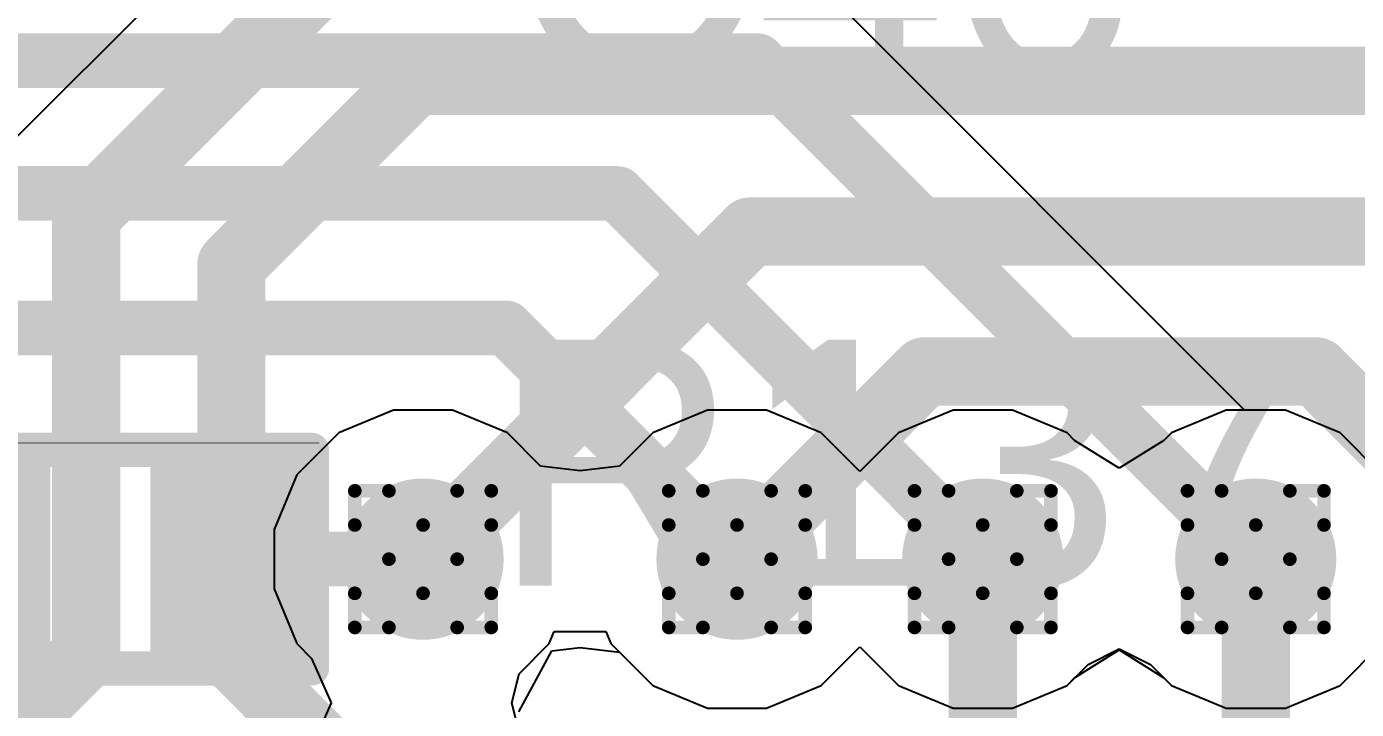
# Model space of a CAD drawing. Header units: inches. Extents: x -11 to 5379, y 0 to 5429.
# Drawn here: x 201.776 to 206.724, y 68.17 to 70.709 of the extents above; entities that cross this region are included whole.
import ezdxf

# ---------------------------------------------------------------- set-up
doc = ezdxf.new("R2010")
doc.units = ezdxf.units.IN
for name, color, linetype in [('Bottom Layer', 5, 'Continuous'), ('Drill Drawing', 1, 'Continuous'), ('GND', 16, 'Continuous'), ('PWR', 76, 'Continuous'), ('Top Layer', 1, 'Continuous'), ('Top Overlay', 2, 'Continuous'), ('Top Paste', 8, 'Continuous'), ('Top Solder', 216, 'Continuous'), ('Via Holes', 16, 'Continuous')]:
    doc.layers.add(name, color=color, linetype=linetype)
doc.styles.add('Arial', font='', dxfattribs={"height": 0.2})
doc.styles.get('Arial').set_extended_font_data('Arial')

# ---------------------------------------------------------------- blocks, each defined once
blk = doc.blocks.new('R___0402_338')
at = {"layer": 'Top Layer'}
for points in [[(-0.6985, -0.3175), (-0.6985, 0.3175), (-0.2413, 0.3175), (-0.2413, -0.3175)], [(0.2413, -0.3175), (0.2413, 0.3175), (0.6985, 0.3175), (0.6985, -0.3175)]]:
    blk.add_hatch(color=1, dxfattribs=at).paths.add_polyline_path(points)
at = {"layer": 'Top Paste'}
for points in [[(-0.6985, -0.3175), (-0.6985, 0.3175), (-0.2413, 0.3175), (-0.2413, -0.3175)], [(0.2413, -0.3175), (0.2413, 0.3175), (0.6985, 0.3175), (0.6985, -0.3175)]]:
    blk.add_hatch(color=8, dxfattribs=at).paths.add_polyline_path(points)
at = {"layer": 'Top Solder'}
for points in [[(-0.7535, -0.3725), (-0.7535, 0.3725), (-0.1863, 0.3725), (-0.1863, -0.3725)], [(0.1863, -0.3725), (0.1863, 0.3725), (0.7535, 0.3725), (0.7535, -0.3725)]]:
    blk.add_hatch(color=216, dxfattribs=at).paths.add_polyline_path(points)
at = {"layer": 'Top Overlay'}
for points in [[(-0.7874, 0.4064, 0.127, 0.127, 0), (-0.7874, -0.4064, 0.127, 0.127, 0)], [(0.7874, 0.4064, 0.127, 0.127, 0), (-0.7874, 0.4064, 0.127, 0.127, 0)], [(0.7874, 0.4064, 0.127, 0.127, 0), (0.7874, -0.4064, 0.127, 0.127, 0)], [(0.7874, -0.4064, 0.127, 0.127, 0), (-0.7874, -0.4064, 0.127, 0.127, 0)], [(0.8128, -0.4318, 0.00323, 0.00323, 0), (-0.8128, -0.4318, 0.00323, 0.00323, 0)]]:
    blk.add_lwpolyline(points, format="xyseb", dxfattribs=at)
for points in [[(-0.8191, 0.4064, 0.0635, 0.0635, 1), (-0.7556, 0.4064, 0.0635, 0.0635, 1)], [(-0.8191, 0.4064, 0.0635, 0.0635, 1), (-0.7556, 0.4064, 0.0635, 0.0635, 1)], [(0.7556, 0.4064, 0.0635, 0.0635, 1), (0.8191, 0.4064, 0.0635, 0.0635, 1)], [(0.7556, 0.4064, 0.0635, 0.0635, 1), (0.8191, 0.4064, 0.0635, 0.0635, 1)], [(-0.8191, -0.4064, 0.0635, 0.0635, 1), (-0.7556, -0.4064, 0.0635, 0.0635, 1)], [(-0.8191, -0.4064, 0.0635, 0.0635, 1), (-0.7556, -0.4064, 0.0635, 0.0635, 1)], [(0.7556, -0.4064, 0.0635, 0.0635, 1), (0.8191, -0.4064, 0.0635, 0.0635, 1)], [(0.7556, -0.4064, 0.0635, 0.0635, 1), (0.8191, -0.4064, 0.0635, 0.0635, 1)], [(-0.8136, -0.4318, 0.00161, 0.00161, 1), (-0.812, -0.4318, 0.00161, 0.00161, 1)], [(0.812, -0.4318, 0.00161, 0.00161, 1), (0.8136, -0.4318, 0.00161, 0.00161, 1)]]:
    blk.add_lwpolyline(points, format="xyseb", close=True, dxfattribs=at)

msp = doc.modelspace()

# ---------------------------------------------------------------- hatches: boundary and pattern name
at = {"layer": 'Bottom Layer'}
h = msp.add_hatch(color=5, dxfattribs=at)
edge = h.paths.add_edge_path()
edge.add_arc((203.2508, 68.7291), 0.3, 0, 360)
h = msp.add_hatch(color=5, dxfattribs=at)
edge = h.paths.add_edge_path()
edge.add_arc((204.4192, 68.7291), 0.3, 0, 360)
h = msp.add_hatch(color=5, dxfattribs=at)
edge = h.paths.add_edge_path()
edge.add_arc((205.3336, 68.7291), 0.3, 0, 360)
h = msp.add_hatch(color=5, dxfattribs=at)
edge = h.paths.add_edge_path()
edge.add_arc((206.3496, 68.7291), 0.3, 0, 360)
at = {"layer": 'GND'}
h = msp.add_hatch(color=16, dxfattribs=at)
edge = h.paths.add_edge_path()
edge.add_arc((203.2508, 68.7291), 0.3, 0, 360)
h = msp.add_hatch(color=16, dxfattribs=at)
edge = h.paths.add_edge_path()
edge.add_arc((204.4192, 68.7291), 0.3, 0, 360)
h = msp.add_hatch(color=16, dxfattribs=at)
edge = h.paths.add_edge_path()
edge.add_arc((205.3336, 68.7291), 0.3, 0, 360)
h = msp.add_hatch(color=16, dxfattribs=at)
edge = h.paths.add_edge_path()
edge.add_arc((206.3496, 68.7291), 0.3, 0, 360)
at = {"layer": 'PWR'}
h = msp.add_hatch(color=76, dxfattribs=at)
edge = h.paths.add_edge_path()
edge.add_arc((203.2508, 68.7291), 0.3, 0, 360)
h = msp.add_hatch(color=76, dxfattribs=at)
edge = h.paths.add_edge_path()
edge.add_arc((204.4192, 68.7291), 0.3, 0, 360)
h = msp.add_hatch(color=76, dxfattribs=at)
edge = h.paths.add_edge_path()
edge.add_arc((205.3336, 68.7291), 0.3, 0, 360)
h = msp.add_hatch(color=76, dxfattribs=at)
edge = h.paths.add_edge_path()
edge.add_arc((206.3496, 68.7291), 0.3, 0, 360)
at = {"layer": 'Top Layer'}
h = msp.add_hatch(color=1, dxfattribs=at)
edge = h.paths.add_edge_path()
edge.add_arc((203.2508, 68.7291), 0.3, 0, 360)
h = msp.add_hatch(color=1, dxfattribs=at)
edge = h.paths.add_edge_path()
edge.add_arc((204.4192, 68.7291), 0.3, 0, 360)
h = msp.add_hatch(color=1, dxfattribs=at)
edge = h.paths.add_edge_path()
edge.add_arc((205.3336, 68.7291), 0.3, 0, 360)
h = msp.add_hatch(color=1, dxfattribs=at)
edge = h.paths.add_edge_path()
edge.add_arc((206.3496, 68.7291), 0.3, 0, 360)
at = {"layer": 'Via Holes'}
h = msp.add_hatch(color=7, dxfattribs=at)
edge = h.paths.add_edge_path()
edge.add_arc((203.2508, 68.7291), 0.15, 0, 360)
h = msp.add_hatch(color=7, dxfattribs=at)
edge = h.paths.add_edge_path()
edge.add_arc((204.4192, 68.7291), 0.15, 0, 360)
h = msp.add_hatch(color=7, dxfattribs=at)
edge = h.paths.add_edge_path()
edge.add_arc((205.3336, 68.7291), 0.15, 0, 360)
h = msp.add_hatch(color=7, dxfattribs=at)
edge = h.paths.add_edge_path()
edge.add_arc((206.3496, 68.7291), 0.15, 0, 360)

# ---------------------------------------------------------------- linework, layer by layer
at = {"layer": 'Bottom Layer'}
msp.add_line((202.7898, 71.3492), (201.7222, 70.2816), dxfattribs=at)
for points in [[(201.9969, 70.0069, 0.254, 0.254, 0), (203.0645, 71.0745, 0.254, 0.254, 0)], [(202.5375, 69.8235, 0.254, 0.254, 0), (203.2219, 70.5079, 0.254, 0.254, 0)], [(203.2219, 70.5079, 0.254, 0.254, 0), (207.5678, 70.5079, 0.254, 0.254, 0)], [(201.9969, 68.3756, 0.254, 0.254, 0), (201.9969, 70.0069, 0.254, 0.254, 0)], [(203.2508, 68.7291, 0.254, 0.254, 0), (204.4694, 69.9477, 0.254, 0.254, 0)], [(204.4694, 69.9477, 0.254, 0.254, 0), (206.9658, 69.9477, 0.254, 0.254, 0)], [(202.5375, 68.3725, 0.254, 0.254, 0), (202.5375, 69.8235, 0.254, 0.254, 0)], [(204.4365, 68.7464, 0.254, 0.254, 0), (205.1171, 69.427, 0.254, 0.254, 0)], [(205.1171, 69.427, 0.254, 0.254, 0), (206.5742, 69.427, 0.254, 0.254, 0)], [(206.5742, 69.427, 0.254, 0.254, 0), (207.0354, 68.9658, 0.254, 0.254, 0)], [(205.3336, 67.4116, 0.254, 0.254, 0), (205.3336, 68.7291, 0.254, 0.254, 0)], [(206.3496, 67.5817, 0.254, 0.254, 0), (206.3496, 68.7291, 0.254, 0.254, 0)], [(200.6939, 67.0726, 0.254, 0.254, 0), (201.9969, 68.3756, 0.254, 0.254, 0)], [(202.5375, 68.3725, 0.254, 0.254, 0), (203.2508, 67.6592, 0.254, 0.254, 0)]]:
    msp.add_lwpolyline(points, format="xyseb", dxfattribs=at)
for points in [[(203.1584, 70.5079, 0.127, 0.127, 1), (203.2854, 70.5079, 0.127, 0.127, 1)], [(203.1584, 70.5079, 0.127, 0.127, 1), (203.2854, 70.5079, 0.127, 0.127, 1)], [(201.9334, 70.0069, 0.127, 0.127, 1), (202.0604, 70.0069, 0.127, 0.127, 1)], [(201.9334, 70.0069, 0.127, 0.127, 1), (202.0604, 70.0069, 0.127, 0.127, 1)], [(204.4059, 69.9477, 0.127, 0.127, 1), (204.5329, 69.9477, 0.127, 0.127, 1)], [(204.4059, 69.9477, 0.127, 0.127, 1), (204.5329, 69.9477, 0.127, 0.127, 1)], [(202.474, 69.8235, 0.127, 0.127, 1), (202.601, 69.8235, 0.127, 0.127, 1)], [(202.474, 69.8235, 0.127, 0.127, 1), (202.601, 69.8235, 0.127, 0.127, 1)], [(205.0536, 69.427, 0.127, 0.127, 1), (205.1806, 69.427, 0.127, 0.127, 1)], [(205.0536, 69.427, 0.127, 0.127, 1), (205.1806, 69.427, 0.127, 0.127, 1)], [(206.5107, 69.427, 0.127, 0.127, 1), (206.6377, 69.427, 0.127, 0.127, 1)], [(206.5107, 69.427, 0.127, 0.127, 1), (206.6377, 69.427, 0.127, 0.127, 1)], [(203.1873, 68.7291, 0.127, 0.127, 1), (203.3143, 68.7291, 0.127, 0.127, 1)], [(204.373, 68.7464, 0.127, 0.127, 1), (204.5, 68.7464, 0.127, 0.127, 1)], [(205.2701, 68.7291, 0.127, 0.127, 1), (205.3971, 68.7291, 0.127, 0.127, 1)], [(206.2861, 68.7291, 0.127, 0.127, 1), (206.4131, 68.7291, 0.127, 0.127, 1)], [(201.9334, 68.3756, 0.127, 0.127, 1), (202.0604, 68.3756, 0.127, 0.127, 1)], [(201.9334, 68.3756, 0.127, 0.127, 1), (202.0604, 68.3756, 0.127, 0.127, 1)], [(202.474, 68.3725, 0.127, 0.127, 1), (202.601, 68.3725, 0.127, 0.127, 1)], [(202.474, 68.3725, 0.127, 0.127, 1), (202.601, 68.3725, 0.127, 0.127, 1)]]:
    msp.add_lwpolyline(points, format="xyseb", close=True, dxfattribs=at)
at = {"layer": 'Drill Drawing'}
for points in [[(202.9968, 68.8561, 0.0508, 0.0508, 0), (202.9968, 68.9831, 0.0508, 0.0508, 0)], [(202.9968, 68.9831, 0.0508, 0.0508, 0), (203.1238, 68.9831, 0.0508, 0.0508, 0)], [(203.1238, 68.9831, 0.0508, 0.0508, 0), (203.2508, 68.8561, 0.0508, 0.0508, 0)], [(203.2508, 68.8561, 0.0508, 0.0508, 0), (203.3778, 68.9831, 0.0508, 0.0508, 0)], [(203.3778, 68.9831, 0.0508, 0.0508, 0), (203.5048, 68.9831, 0.0508, 0.0508, 0)], [(203.5048, 68.8561, 0.0508, 0.0508, 0), (203.5048, 68.9831, 0.0508, 0.0508, 0)], [(204.1652, 68.8561, 0.0508, 0.0508, 0), (204.1652, 68.9831, 0.0508, 0.0508, 0)], [(204.1652, 68.9831, 0.0508, 0.0508, 0), (204.2922, 68.9831, 0.0508, 0.0508, 0)], [(204.2922, 68.9831, 0.0508, 0.0508, 0), (204.4192, 68.8561, 0.0508, 0.0508, 0)], [(204.4192, 68.8561, 0.0508, 0.0508, 0), (204.5462, 68.9831, 0.0508, 0.0508, 0)], [(204.5462, 68.9831, 0.0508, 0.0508, 0), (204.6732, 68.9831, 0.0508, 0.0508, 0)], [(204.6732, 68.8561, 0.0508, 0.0508, 0), (204.6732, 68.9831, 0.0508, 0.0508, 0)], [(205.0796, 68.8561, 0.0508, 0.0508, 0), (205.0796, 68.9831, 0.0508, 0.0508, 0)], [(205.0796, 68.9831, 0.0508, 0.0508, 0), (205.2066, 68.9831, 0.0508, 0.0508, 0)], [(205.2066, 68.9831, 0.0508, 0.0508, 0), (205.3336, 68.8561, 0.0508, 0.0508, 0)], [(205.3336, 68.8561, 0.0508, 0.0508, 0), (205.4606, 68.9831, 0.0508, 0.0508, 0)], [(205.4606, 68.9831, 0.0508, 0.0508, 0), (205.5876, 68.9831, 0.0508, 0.0508, 0)], [(205.5876, 68.8561, 0.0508, 0.0508, 0), (205.5876, 68.9831, 0.0508, 0.0508, 0)], [(206.0956, 68.8561, 0.0508, 0.0508, 0), (206.0956, 68.9831, 0.0508, 0.0508, 0)], [(206.0956, 68.9831, 0.0508, 0.0508, 0), (206.2226, 68.9831, 0.0508, 0.0508, 0)], [(206.2226, 68.9831, 0.0508, 0.0508, 0), (206.3496, 68.8561, 0.0508, 0.0508, 0)], [(206.3496, 68.8561, 0.0508, 0.0508, 0), (206.4766, 68.9831, 0.0508, 0.0508, 0)], [(206.4766, 68.9831, 0.0508, 0.0508, 0), (206.6036, 68.9831, 0.0508, 0.0508, 0)], [(206.6036, 68.8561, 0.0508, 0.0508, 0), (206.6036, 68.9831, 0.0508, 0.0508, 0)], [(202.9968, 68.8561, 0.0508, 0.0508, 0), (203.1238, 68.7291, 0.0508, 0.0508, 0)], [(203.3778, 68.7291, 0.0508, 0.0508, 0), (203.5048, 68.8561, 0.0508, 0.0508, 0)], [(204.1652, 68.8561, 0.0508, 0.0508, 0), (204.2922, 68.7291, 0.0508, 0.0508, 0)], [(204.5462, 68.7291, 0.0508, 0.0508, 0), (204.6732, 68.8561, 0.0508, 0.0508, 0)], [(205.0796, 68.8561, 0.0508, 0.0508, 0), (205.2066, 68.7291, 0.0508, 0.0508, 0)], [(205.4606, 68.7291, 0.0508, 0.0508, 0), (205.5876, 68.8561, 0.0508, 0.0508, 0)], [(206.0956, 68.8561, 0.0508, 0.0508, 0), (206.2226, 68.7291, 0.0508, 0.0508, 0)], [(206.4766, 68.7291, 0.0508, 0.0508, 0), (206.6036, 68.8561, 0.0508, 0.0508, 0)], [(202.9968, 68.6021, 0.0508, 0.0508, 0), (203.1238, 68.7291, 0.0508, 0.0508, 0)], [(203.3778, 68.7291, 0.0508, 0.0508, 0), (203.5048, 68.6021, 0.0508, 0.0508, 0)], [(204.1652, 68.6021, 0.0508, 0.0508, 0), (204.2922, 68.7291, 0.0508, 0.0508, 0)], [(204.5462, 68.7291, 0.0508, 0.0508, 0), (204.6732, 68.6021, 0.0508, 0.0508, 0)], [(205.0796, 68.6021, 0.0508, 0.0508, 0), (205.2066, 68.7291, 0.0508, 0.0508, 0)], [(205.4606, 68.7291, 0.0508, 0.0508, 0), (205.5876, 68.6021, 0.0508, 0.0508, 0)], [(206.0956, 68.6021, 0.0508, 0.0508, 0), (206.2226, 68.7291, 0.0508, 0.0508, 0)], [(206.4766, 68.7291, 0.0508, 0.0508, 0), (206.6036, 68.6021, 0.0508, 0.0508, 0)], [(202.9968, 68.4751, 0.0508, 0.0508, 0), (202.9968, 68.6021, 0.0508, 0.0508, 0)], [(203.1238, 68.4751, 0.0508, 0.0508, 0), (203.2508, 68.6021, 0.0508, 0.0508, 0)], [(203.2508, 68.6021, 0.0508, 0.0508, 0), (203.3778, 68.4751, 0.0508, 0.0508, 0)], [(203.5048, 68.4751, 0.0508, 0.0508, 0), (203.5048, 68.6021, 0.0508, 0.0508, 0)], [(204.1652, 68.4751, 0.0508, 0.0508, 0), (204.1652, 68.6021, 0.0508, 0.0508, 0)], [(204.2922, 68.4751, 0.0508, 0.0508, 0), (204.4192, 68.6021, 0.0508, 0.0508, 0)], [(204.4192, 68.6021, 0.0508, 0.0508, 0), (204.5462, 68.4751, 0.0508, 0.0508, 0)], [(204.6732, 68.4751, 0.0508, 0.0508, 0), (204.6732, 68.6021, 0.0508, 0.0508, 0)], [(205.0796, 68.4751, 0.0508, 0.0508, 0), (205.0796, 68.6021, 0.0508, 0.0508, 0)], [(205.2066, 68.4751, 0.0508, 0.0508, 0), (205.3336, 68.6021, 0.0508, 0.0508, 0)], [(205.3336, 68.6021, 0.0508, 0.0508, 0), (205.4606, 68.4751, 0.0508, 0.0508, 0)], [(205.5876, 68.4751, 0.0508, 0.0508, 0), (205.5876, 68.6021, 0.0508, 0.0508, 0)], [(206.0956, 68.4751, 0.0508, 0.0508, 0), (206.0956, 68.6021, 0.0508, 0.0508, 0)], [(206.2226, 68.4751, 0.0508, 0.0508, 0), (206.3496, 68.6021, 0.0508, 0.0508, 0)], [(206.3496, 68.6021, 0.0508, 0.0508, 0), (206.4766, 68.4751, 0.0508, 0.0508, 0)], [(206.6036, 68.4751, 0.0508, 0.0508, 0), (206.6036, 68.6021, 0.0508, 0.0508, 0)], [(202.9968, 68.4751, 0.0508, 0.0508, 0), (203.1238, 68.4751, 0.0508, 0.0508, 0)], [(203.3778, 68.4751, 0.0508, 0.0508, 0), (203.5048, 68.4751, 0.0508, 0.0508, 0)], [(204.1652, 68.4751, 0.0508, 0.0508, 0), (204.2922, 68.4751, 0.0508, 0.0508, 0)], [(204.5462, 68.4751, 0.0508, 0.0508, 0), (204.6732, 68.4751, 0.0508, 0.0508, 0)], [(205.0796, 68.4751, 0.0508, 0.0508, 0), (205.2066, 68.4751, 0.0508, 0.0508, 0)], [(205.4606, 68.4751, 0.0508, 0.0508, 0), (205.5876, 68.4751, 0.0508, 0.0508, 0)], [(206.0956, 68.4751, 0.0508, 0.0508, 0), (206.2226, 68.4751, 0.0508, 0.0508, 0)], [(206.4766, 68.4751, 0.0508, 0.0508, 0), (206.6036, 68.4751, 0.0508, 0.0508, 0)]]:
    msp.add_lwpolyline(points, format="xyseb", dxfattribs=at)
for points in [[(202.9841, 68.9831, 0.0254, 0.0254, 1), (203.0095, 68.9831, 0.0254, 0.0254, 1)], [(202.9841, 68.9831, 0.0254, 0.0254, 1), (203.0095, 68.9831, 0.0254, 0.0254, 1)], [(203.1111, 68.9831, 0.0254, 0.0254, 1), (203.1365, 68.9831, 0.0254, 0.0254, 1)], [(203.1111, 68.9831, 0.0254, 0.0254, 1), (203.1365, 68.9831, 0.0254, 0.0254, 1)], [(203.3651, 68.9831, 0.0254, 0.0254, 1), (203.3905, 68.9831, 0.0254, 0.0254, 1)], [(203.3651, 68.9831, 0.0254, 0.0254, 1), (203.3905, 68.9831, 0.0254, 0.0254, 1)], [(203.4921, 68.9831, 0.0254, 0.0254, 1), (203.5175, 68.9831, 0.0254, 0.0254, 1)], [(203.4921, 68.9831, 0.0254, 0.0254, 1), (203.5175, 68.9831, 0.0254, 0.0254, 1)], [(204.1525, 68.9831, 0.0254, 0.0254, 1), (204.1779, 68.9831, 0.0254, 0.0254, 1)], [(204.1525, 68.9831, 0.0254, 0.0254, 1), (204.1779, 68.9831, 0.0254, 0.0254, 1)], [(204.2795, 68.9831, 0.0254, 0.0254, 1), (204.3049, 68.9831, 0.0254, 0.0254, 1)], [(204.2795, 68.9831, 0.0254, 0.0254, 1), (204.3049, 68.9831, 0.0254, 0.0254, 1)], [(204.5335, 68.9831, 0.0254, 0.0254, 1), (204.5589, 68.9831, 0.0254, 0.0254, 1)], [(204.5335, 68.9831, 0.0254, 0.0254, 1), (204.5589, 68.9831, 0.0254, 0.0254, 1)], [(204.6605, 68.9831, 0.0254, 0.0254, 1), (204.6859, 68.9831, 0.0254, 0.0254, 1)], [(204.6605, 68.9831, 0.0254, 0.0254, 1), (204.6859, 68.9831, 0.0254, 0.0254, 1)], [(205.0669, 68.9831, 0.0254, 0.0254, 1), (205.0923, 68.9831, 0.0254, 0.0254, 1)], [(205.0669, 68.9831, 0.0254, 0.0254, 1), (205.0923, 68.9831, 0.0254, 0.0254, 1)], [(205.1939, 68.9831, 0.0254, 0.0254, 1), (205.2193, 68.9831, 0.0254, 0.0254, 1)], [(205.1939, 68.9831, 0.0254, 0.0254, 1), (205.2193, 68.9831, 0.0254, 0.0254, 1)], [(205.4479, 68.9831, 0.0254, 0.0254, 1), (205.4733, 68.9831, 0.0254, 0.0254, 1)], [(205.4479, 68.9831, 0.0254, 0.0254, 1), (205.4733, 68.9831, 0.0254, 0.0254, 1)], [(205.5749, 68.9831, 0.0254, 0.0254, 1), (205.6003, 68.9831, 0.0254, 0.0254, 1)], [(205.5749, 68.9831, 0.0254, 0.0254, 1), (205.6003, 68.9831, 0.0254, 0.0254, 1)], [(206.0829, 68.9831, 0.0254, 0.0254, 1), (206.1083, 68.9831, 0.0254, 0.0254, 1)], [(206.0829, 68.9831, 0.0254, 0.0254, 1), (206.1083, 68.9831, 0.0254, 0.0254, 1)], [(206.2099, 68.9831, 0.0254, 0.0254, 1), (206.2353, 68.9831, 0.0254, 0.0254, 1)], [(206.2099, 68.9831, 0.0254, 0.0254, 1), (206.2353, 68.9831, 0.0254, 0.0254, 1)], [(206.4639, 68.9831, 0.0254, 0.0254, 1), (206.4893, 68.9831, 0.0254, 0.0254, 1)], [(206.4639, 68.9831, 0.0254, 0.0254, 1), (206.4893, 68.9831, 0.0254, 0.0254, 1)], [(206.5909, 68.9831, 0.0254, 0.0254, 1), (206.6163, 68.9831, 0.0254, 0.0254, 1)], [(206.5909, 68.9831, 0.0254, 0.0254, 1), (206.6163, 68.9831, 0.0254, 0.0254, 1)], [(202.9841, 68.8561, 0.0254, 0.0254, 1), (203.0095, 68.8561, 0.0254, 0.0254, 1)], [(202.9841, 68.8561, 0.0254, 0.0254, 1), (203.0095, 68.8561, 0.0254, 0.0254, 1)], [(203.2381, 68.8561, 0.0254, 0.0254, 1), (203.2635, 68.8561, 0.0254, 0.0254, 1)], [(203.2381, 68.8561, 0.0254, 0.0254, 1), (203.2635, 68.8561, 0.0254, 0.0254, 1)], [(203.4921, 68.8561, 0.0254, 0.0254, 1), (203.5175, 68.8561, 0.0254, 0.0254, 1)], [(203.4921, 68.8561, 0.0254, 0.0254, 1), (203.5175, 68.8561, 0.0254, 0.0254, 1)], [(204.1525, 68.8561, 0.0254, 0.0254, 1), (204.1779, 68.8561, 0.0254, 0.0254, 1)], [(204.1525, 68.8561, 0.0254, 0.0254, 1), (204.1779, 68.8561, 0.0254, 0.0254, 1)], [(204.4065, 68.8561, 0.0254, 0.0254, 1), (204.4319, 68.8561, 0.0254, 0.0254, 1)], [(204.4065, 68.8561, 0.0254, 0.0254, 1), (204.4319, 68.8561, 0.0254, 0.0254, 1)], [(204.6605, 68.8561, 0.0254, 0.0254, 1), (204.6859, 68.8561, 0.0254, 0.0254, 1)], [(204.6605, 68.8561, 0.0254, 0.0254, 1), (204.6859, 68.8561, 0.0254, 0.0254, 1)], [(205.0669, 68.8561, 0.0254, 0.0254, 1), (205.0923, 68.8561, 0.0254, 0.0254, 1)], [(205.0669, 68.8561, 0.0254, 0.0254, 1), (205.0923, 68.8561, 0.0254, 0.0254, 1)], [(205.3209, 68.8561, 0.0254, 0.0254, 1), (205.3463, 68.8561, 0.0254, 0.0254, 1)], [(205.3209, 68.8561, 0.0254, 0.0254, 1), (205.3463, 68.8561, 0.0254, 0.0254, 1)], [(205.5749, 68.8561, 0.0254, 0.0254, 1), (205.6003, 68.8561, 0.0254, 0.0254, 1)], [(205.5749, 68.8561, 0.0254, 0.0254, 1), (205.6003, 68.8561, 0.0254, 0.0254, 1)], [(206.0829, 68.8561, 0.0254, 0.0254, 1), (206.1083, 68.8561, 0.0254, 0.0254, 1)], [(206.0829, 68.8561, 0.0254, 0.0254, 1), (206.1083, 68.8561, 0.0254, 0.0254, 1)], [(206.3369, 68.8561, 0.0254, 0.0254, 1), (206.3623, 68.8561, 0.0254, 0.0254, 1)], [(206.3369, 68.8561, 0.0254, 0.0254, 1), (206.3623, 68.8561, 0.0254, 0.0254, 1)], [(206.5909, 68.8561, 0.0254, 0.0254, 1), (206.6163, 68.8561, 0.0254, 0.0254, 1)], [(206.5909, 68.8561, 0.0254, 0.0254, 1), (206.6163, 68.8561, 0.0254, 0.0254, 1)], [(203.1111, 68.7291, 0.0254, 0.0254, 1), (203.1365, 68.7291, 0.0254, 0.0254, 1)], [(203.1111, 68.7291, 0.0254, 0.0254, 1), (203.1365, 68.7291, 0.0254, 0.0254, 1)], [(203.3651, 68.7291, 0.0254, 0.0254, 1), (203.3905, 68.7291, 0.0254, 0.0254, 1)], [(203.3651, 68.7291, 0.0254, 0.0254, 1), (203.3905, 68.7291, 0.0254, 0.0254, 1)], [(204.2795, 68.7291, 0.0254, 0.0254, 1), (204.3049, 68.7291, 0.0254, 0.0254, 1)], [(204.2795, 68.7291, 0.0254, 0.0254, 1), (204.3049, 68.7291, 0.0254, 0.0254, 1)], [(204.5335, 68.7291, 0.0254, 0.0254, 1), (204.5589, 68.7291, 0.0254, 0.0254, 1)], [(204.5335, 68.7291, 0.0254, 0.0254, 1), (204.5589, 68.7291, 0.0254, 0.0254, 1)], [(205.1939, 68.7291, 0.0254, 0.0254, 1), (205.2193, 68.7291, 0.0254, 0.0254, 1)], [(205.1939, 68.7291, 0.0254, 0.0254, 1), (205.2193, 68.7291, 0.0254, 0.0254, 1)], [(205.4479, 68.7291, 0.0254, 0.0254, 1), (205.4733, 68.7291, 0.0254, 0.0254, 1)], [(205.4479, 68.7291, 0.0254, 0.0254, 1), (205.4733, 68.7291, 0.0254, 0.0254, 1)], [(206.2099, 68.7291, 0.0254, 0.0254, 1), (206.2353, 68.7291, 0.0254, 0.0254, 1)], [(206.2099, 68.7291, 0.0254, 0.0254, 1), (206.2353, 68.7291, 0.0254, 0.0254, 1)], [(206.4639, 68.7291, 0.0254, 0.0254, 1), (206.4893, 68.7291, 0.0254, 0.0254, 1)], [(206.4639, 68.7291, 0.0254, 0.0254, 1), (206.4893, 68.7291, 0.0254, 0.0254, 1)], [(202.9841, 68.6021, 0.0254, 0.0254, 1), (203.0095, 68.6021, 0.0254, 0.0254, 1)], [(202.9841, 68.6021, 0.0254, 0.0254, 1), (203.0095, 68.6021, 0.0254, 0.0254, 1)], [(203.2381, 68.6021, 0.0254, 0.0254, 1), (203.2635, 68.6021, 0.0254, 0.0254, 1)], [(203.2381, 68.6021, 0.0254, 0.0254, 1), (203.2635, 68.6021, 0.0254, 0.0254, 1)], [(203.4921, 68.6021, 0.0254, 0.0254, 1), (203.5175, 68.6021, 0.0254, 0.0254, 1)], [(203.4921, 68.6021, 0.0254, 0.0254, 1), (203.5175, 68.6021, 0.0254, 0.0254, 1)], [(204.1525, 68.6021, 0.0254, 0.0254, 1), (204.1779, 68.6021, 0.0254, 0.0254, 1)], [(204.1525, 68.6021, 0.0254, 0.0254, 1), (204.1779, 68.6021, 0.0254, 0.0254, 1)], [(204.4065, 68.6021, 0.0254, 0.0254, 1), (204.4319, 68.6021, 0.0254, 0.0254, 1)], [(204.4065, 68.6021, 0.0254, 0.0254, 1), (204.4319, 68.6021, 0.0254, 0.0254, 1)], [(204.6605, 68.6021, 0.0254, 0.0254, 1), (204.6859, 68.6021, 0.0254, 0.0254, 1)], [(204.6605, 68.6021, 0.0254, 0.0254, 1), (204.6859, 68.6021, 0.0254, 0.0254, 1)], [(205.0669, 68.6021, 0.0254, 0.0254, 1), (205.0923, 68.6021, 0.0254, 0.0254, 1)], [(205.0669, 68.6021, 0.0254, 0.0254, 1), (205.0923, 68.6021, 0.0254, 0.0254, 1)], [(205.3209, 68.6021, 0.0254, 0.0254, 1), (205.3463, 68.6021, 0.0254, 0.0254, 1)], [(205.3209, 68.6021, 0.0254, 0.0254, 1), (205.3463, 68.6021, 0.0254, 0.0254, 1)], [(205.5749, 68.6021, 0.0254, 0.0254, 1), (205.6003, 68.6021, 0.0254, 0.0254, 1)], [(205.5749, 68.6021, 0.0254, 0.0254, 1), (205.6003, 68.6021, 0.0254, 0.0254, 1)], [(206.0829, 68.6021, 0.0254, 0.0254, 1), (206.1083, 68.6021, 0.0254, 0.0254, 1)], [(206.0829, 68.6021, 0.0254, 0.0254, 1), (206.1083, 68.6021, 0.0254, 0.0254, 1)], [(206.3369, 68.6021, 0.0254, 0.0254, 1), (206.3623, 68.6021, 0.0254, 0.0254, 1)], [(206.3369, 68.6021, 0.0254, 0.0254, 1), (206.3623, 68.6021, 0.0254, 0.0254, 1)], [(206.5909, 68.6021, 0.0254, 0.0254, 1), (206.6163, 68.6021, 0.0254, 0.0254, 1)], [(206.5909, 68.6021, 0.0254, 0.0254, 1), (206.6163, 68.6021, 0.0254, 0.0254, 1)], [(202.9841, 68.4751, 0.0254, 0.0254, 1), (203.0095, 68.4751, 0.0254, 0.0254, 1)], [(202.9841, 68.4751, 0.0254, 0.0254, 1), (203.0095, 68.4751, 0.0254, 0.0254, 1)], [(203.1111, 68.4751, 0.0254, 0.0254, 1), (203.1365, 68.4751, 0.0254, 0.0254, 1)], [(203.1111, 68.4751, 0.0254, 0.0254, 1), (203.1365, 68.4751, 0.0254, 0.0254, 1)], [(203.3651, 68.4751, 0.0254, 0.0254, 1), (203.3905, 68.4751, 0.0254, 0.0254, 1)], [(203.3651, 68.4751, 0.0254, 0.0254, 1), (203.3905, 68.4751, 0.0254, 0.0254, 1)], [(203.4921, 68.4751, 0.0254, 0.0254, 1), (203.5175, 68.4751, 0.0254, 0.0254, 1)], [(203.4921, 68.4751, 0.0254, 0.0254, 1), (203.5175, 68.4751, 0.0254, 0.0254, 1)], [(204.1525, 68.4751, 0.0254, 0.0254, 1), (204.1779, 68.4751, 0.0254, 0.0254, 1)], [(204.1525, 68.4751, 0.0254, 0.0254, 1), (204.1779, 68.4751, 0.0254, 0.0254, 1)], [(204.2795, 68.4751, 0.0254, 0.0254, 1), (204.3049, 68.4751, 0.0254, 0.0254, 1)], [(204.2795, 68.4751, 0.0254, 0.0254, 1), (204.3049, 68.4751, 0.0254, 0.0254, 1)], [(204.5335, 68.4751, 0.0254, 0.0254, 1), (204.5589, 68.4751, 0.0254, 0.0254, 1)], [(204.5335, 68.4751, 0.0254, 0.0254, 1), (204.5589, 68.4751, 0.0254, 0.0254, 1)], [(204.6605, 68.4751, 0.0254, 0.0254, 1), (204.6859, 68.4751, 0.0254, 0.0254, 1)], [(204.6605, 68.4751, 0.0254, 0.0254, 1), (204.6859, 68.4751, 0.0254, 0.0254, 1)], [(205.0669, 68.4751, 0.0254, 0.0254, 1), (205.0923, 68.4751, 0.0254, 0.0254, 1)], [(205.0669, 68.4751, 0.0254, 0.0254, 1), (205.0923, 68.4751, 0.0254, 0.0254, 1)], [(205.1939, 68.4751, 0.0254, 0.0254, 1), (205.2193, 68.4751, 0.0254, 0.0254, 1)], [(205.1939, 68.4751, 0.0254, 0.0254, 1), (205.2193, 68.4751, 0.0254, 0.0254, 1)], [(205.4479, 68.4751, 0.0254, 0.0254, 1), (205.4733, 68.4751, 0.0254, 0.0254, 1)], [(205.4479, 68.4751, 0.0254, 0.0254, 1), (205.4733, 68.4751, 0.0254, 0.0254, 1)], [(205.5749, 68.4751, 0.0254, 0.0254, 1), (205.6003, 68.4751, 0.0254, 0.0254, 1)], [(205.5749, 68.4751, 0.0254, 0.0254, 1), (205.6003, 68.4751, 0.0254, 0.0254, 1)], [(206.0829, 68.4751, 0.0254, 0.0254, 1), (206.1083, 68.4751, 0.0254, 0.0254, 1)], [(206.0829, 68.4751, 0.0254, 0.0254, 1), (206.1083, 68.4751, 0.0254, 0.0254, 1)], [(206.2099, 68.4751, 0.0254, 0.0254, 1), (206.2353, 68.4751, 0.0254, 0.0254, 1)], [(206.2099, 68.4751, 0.0254, 0.0254, 1), (206.2353, 68.4751, 0.0254, 0.0254, 1)], [(206.4639, 68.4751, 0.0254, 0.0254, 1), (206.4893, 68.4751, 0.0254, 0.0254, 1)], [(206.4639, 68.4751, 0.0254, 0.0254, 1), (206.4893, 68.4751, 0.0254, 0.0254, 1)], [(206.5909, 68.4751, 0.0254, 0.0254, 1), (206.6163, 68.4751, 0.0254, 0.0254, 1)], [(206.5909, 68.4751, 0.0254, 0.0254, 1), (206.6163, 68.4751, 0.0254, 0.0254, 1)]]:
    msp.add_lwpolyline(points, format="xyseb", close=True, dxfattribs=at)
at = {"layer": 'GND'}
for p, q in [((203.1406, 69.2831), (202.937, 69.1988)), ((203.361, 69.2831), (203.1406, 69.2831)), ((203.5646, 69.1988), (203.361, 69.2831)), ((204.309, 69.2831), (204.1054, 69.1988)), ((204.5294, 69.2831), (204.309, 69.2831)), ((204.733, 69.1988), (204.5294, 69.2831)), ((205.2234, 69.2831), (205.0198, 69.1988)), ((205.4438, 69.2831), (205.2234, 69.2831)), ((205.6474, 69.1988), (205.4438, 69.2831)), ((206.2394, 69.2831), (206.0358, 69.1988)), ((206.4598, 69.2831), (206.2394, 69.2831)), ((206.6634, 69.1988), (206.4598, 69.2831)), ((202.937, 69.1988), (202.7811, 69.0429)), ((203.688, 69.0753), (203.5646, 69.1988)), ((204.1054, 69.1988), (203.982, 69.0753)), ((204.8764, 69.0554), (204.733, 69.1988)), ((205.0198, 69.1988), (204.8764, 69.0554)), ((205.6757, 69.1705), (205.6474, 69.1988)), ((206.0358, 69.1988), (206.0075, 69.1705)), ((206.8193, 69.0429), (206.6634, 69.1988)), ((205.8416, 69.0669), (205.6757, 69.1705)), ((206.0075, 69.1705), (205.8416, 69.0669)), ((202.7811, 69.0429), (202.6968, 68.8393)), ((203.835, 69.0571), (203.688, 69.0753)), ((203.982, 69.0753), (203.835, 69.0571)), ((202.6968, 68.8393), (202.6968, 68.6189)), ((202.6968, 68.6189), (202.7811, 68.4153)), ((202.7811, 68.4153), (202.8363, 68.3601)), ((203.73, 68.3881), (203.835, 68.4011)), ((203.835, 68.4011), (203.982, 68.3829)), ((204.733, 68.2594), (204.8764, 68.4028)), ((204.8764, 68.4028), (205.0198, 68.2594)), ((205.6757, 68.2877), (205.8416, 68.3913)), ((205.8416, 68.3913), (206.0075, 68.2877)), ((206.6634, 68.2594), (206.8193, 68.4153)), ((202.8363, 68.3601), (202.9086, 68.1942)), ((203.6071, 68.1618), (203.73, 68.3881)), ((203.982, 68.3829), (204.1054, 68.2594)), ((204.1054, 68.2594), (204.309, 68.1751)), ((204.5294, 68.1751), (204.733, 68.2594)), ((205.0198, 68.2594), (205.2234, 68.1751)), ((205.4438, 68.1751), (205.6474, 68.2594)), ((205.6474, 68.2594), (205.6757, 68.2877)), ((206.0075, 68.2877), (206.0358, 68.2594)), ((206.0358, 68.2594), (206.2394, 68.1751)), ((206.4598, 68.1751), (206.6634, 68.2594)), ((202.9086, 68.1942), (202.8363, 68.0282)), ((204.309, 68.1751), (204.5294, 68.1751)), ((205.2234, 68.1751), (205.4438, 68.1751)), ((206.2394, 68.1751), (206.4598, 68.1751))]:
    msp.add_line(p, q, dxfattribs=at)
at = {"layer": 'PWR'}
for p, q in [((203.1406, 69.2831), (202.937, 69.1988)), ((203.361, 69.2831), (203.1406, 69.2831)), ((203.5646, 69.1988), (203.361, 69.2831)), ((204.309, 69.2831), (204.1054, 69.1988)), ((204.5294, 69.2831), (204.309, 69.2831)), ((204.733, 69.1988), (204.5294, 69.2831)), ((205.2234, 69.2831), (205.0198, 69.1988)), ((205.4438, 69.2831), (205.2234, 69.2831)), ((205.6474, 69.1988), (205.4438, 69.2831)), ((206.2394, 69.2831), (206.0358, 69.1988)), ((206.4598, 69.2831), (206.2394, 69.2831)), ((206.6634, 69.1988), (206.4598, 69.2831)), ((202.937, 69.1988), (202.7811, 69.0429)), ((203.688, 69.0753), (203.5646, 69.1988)), ((204.1054, 69.1988), (203.982, 69.0753)), ((204.8764, 69.0554), (204.733, 69.1988)), ((205.0198, 69.1988), (204.8764, 69.0554)), ((205.6757, 69.1705), (205.6474, 69.1988)), ((206.0358, 69.1988), (206.0075, 69.1705)), ((206.8193, 69.0429), (206.6634, 69.1988)), ((205.8416, 69.0669), (205.6757, 69.1705)), ((206.0075, 69.1705), (205.8416, 69.0669)), ((202.7811, 69.0429), (202.6968, 68.8393)), ((203.835, 69.0571), (203.688, 69.0753)), ((203.982, 69.0753), (203.835, 69.0571)), ((202.6968, 68.8393), (202.6968, 68.6189)), ((202.6968, 68.6189), (202.7811, 68.4153)), ((202.7811, 68.4153), (202.8363, 68.3601)), ((203.73, 68.3881), (203.835, 68.4011)), ((203.835, 68.4011), (203.982, 68.3829)), ((204.733, 68.2594), (204.8764, 68.4028)), ((204.8764, 68.4028), (205.0198, 68.2594)), ((205.6757, 68.2877), (205.8416, 68.3913)), ((205.8416, 68.3913), (206.0075, 68.2877)), ((206.6634, 68.2594), (206.8193, 68.4153)), ((202.8363, 68.3601), (202.9086, 68.1942)), ((203.6071, 68.1618), (203.73, 68.3881)), ((203.982, 68.3829), (204.1054, 68.2594)), ((204.1054, 68.2594), (204.309, 68.1751)), ((204.5294, 68.1751), (204.733, 68.2594)), ((205.0198, 68.2594), (205.2234, 68.1751)), ((205.4438, 68.1751), (205.6474, 68.2594)), ((205.6474, 68.2594), (205.6757, 68.2877)), ((206.0075, 68.2877), (206.0358, 68.2594)), ((206.0358, 68.2594), (206.2394, 68.1751)), ((206.4598, 68.1751), (206.6634, 68.2594)), ((202.9086, 68.1942), (202.8363, 68.0282)), ((204.309, 68.1751), (204.5294, 68.1751)), ((205.2234, 68.1751), (205.4438, 68.1751)), ((206.2394, 68.1751), (206.4598, 68.1751))]:
    msp.add_line(p, q, dxfattribs=at)
at = {"layer": 'Top Layer'}
for p, q in [((206.3083, 69.2831), (204.7524, 70.8391)), ((206.4598, 69.2831), (206.3083, 69.2831)), ((206.6634, 69.1988), (206.4598, 69.2831)), ((206.8193, 69.0429), (206.6634, 69.1988)), ((203.7205, 68.4153), (203.7388, 68.4595)), ((203.7388, 68.4595), (203.9312, 68.4595)), ((203.9312, 68.4595), (203.9495, 68.4153)), ((203.6084, 68.3032), (203.7205, 68.4153)), ((203.9495, 68.4153), (204.1054, 68.2594)), ((204.733, 68.2594), (204.8764, 68.4028)), ((204.8764, 68.4028), (205.0198, 68.2594)), ((205.7254, 68.3375), (205.8416, 68.396)), ((205.8416, 68.396), (205.9578, 68.3375)), ((206.6634, 68.2594), (206.8193, 68.4153)), ((203.581, 68.1942), (203.6084, 68.3032)), ((205.6474, 68.2594), (205.7254, 68.3375)), ((205.9578, 68.3375), (206.0358, 68.2594)), ((204.1054, 68.2594), (204.309, 68.1751)), ((204.5294, 68.1751), (204.733, 68.2594)), ((205.0198, 68.2594), (205.2234, 68.1751)), ((205.4438, 68.1751), (205.6474, 68.2594)), ((206.0358, 68.2594), (206.2394, 68.1751)), ((206.4598, 68.1751), (206.6634, 68.2594)), ((203.6084, 68.0851), (203.581, 68.1942)), ((204.309, 68.1751), (204.5294, 68.1751)), ((205.2234, 68.1751), (205.4438, 68.1751)), ((206.2394, 68.1751), (206.4598, 68.1751))]:
    msp.add_line(p, q, dxfattribs=at)
for points in [[(200.953, 70.5827, 0.2032, 0.2032, 0), (204.496, 70.5827, 0.2032, 0.2032, 0)], [(204.496, 70.5827, 0.2032, 0.2032, 0), (206.3496, 68.7291, 0.2032, 0.2032, 0)], [(201.164, 70.089, 0.2032, 0.2032, 0), (203.9737, 70.089, 0.2032, 0.2032, 0)], [(203.9737, 70.089, 0.2032, 0.2032, 0), (205.3336, 68.7291, 0.2032, 0.2032, 0)], [(201.3512, 69.5891, 0.2032, 0.2032, 0), (203.5592, 69.5891, 0.2032, 0.2032, 0)], [(203.5592, 69.5891, 0.2032, 0.2032, 0), (204.4192, 68.7291, 0.2032, 0.2032, 0)], [(202.52, 68.7291, 0.2032, 0.2032, 0), (203.2508, 68.7291, 0.2032, 0.2032, 0)]]:
    msp.add_lwpolyline(points, format="xyseb", dxfattribs=at)
for points in [[(204.4452, 70.5827, 0.1016, 0.1016, 1), (204.5468, 70.5827, 0.1016, 0.1016, 1)], [(204.4452, 70.5827, 0.1016, 0.1016, 1), (204.5468, 70.5827, 0.1016, 0.1016, 1)], [(203.9229, 70.089, 0.1016, 0.1016, 1), (204.0245, 70.089, 0.1016, 0.1016, 1)], [(203.9229, 70.089, 0.1016, 0.1016, 1), (204.0245, 70.089, 0.1016, 0.1016, 1)], [(203.5084, 69.5891, 0.1016, 0.1016, 1), (203.61, 69.5891, 0.1016, 0.1016, 1)], [(203.5084, 69.5891, 0.1016, 0.1016, 1), (203.61, 69.5891, 0.1016, 0.1016, 1)], [(202.4692, 68.7291, 0.1016, 0.1016, 1), (202.5708, 68.7291, 0.1016, 0.1016, 1)], [(203.2, 68.7291, 0.1016, 0.1016, 1), (203.3016, 68.7291, 0.1016, 0.1016, 1)], [(204.3684, 68.7291, 0.1016, 0.1016, 1), (204.47, 68.7291, 0.1016, 0.1016, 1)], [(205.2828, 68.7291, 0.1016, 0.1016, 1), (205.3844, 68.7291, 0.1016, 0.1016, 1)], [(206.2988, 68.7291, 0.1016, 0.1016, 1), (206.4004, 68.7291, 0.1016, 0.1016, 1)]]:
    msp.add_lwpolyline(points, format="xyseb", close=True, dxfattribs=at)

# ---------------------------------------------------------------- block references
at = {"rotation": 180}
msp.add_blockref('R___0402_338', (202.0501, 68.7291), dxfattribs=at)

# ---------------------------------------------------------------- texts
at = {"layer": 'Top Overlay', "style": 'Arial'}
for s, p in [('C46', (203.5663, 70.5258)), ('R137', (203.5053, 68.6309))]:
    msp.add_text(s, height=0.9144, dxfattribs=at).set_placement(p)

doc.saveas('drawing.dxf')
